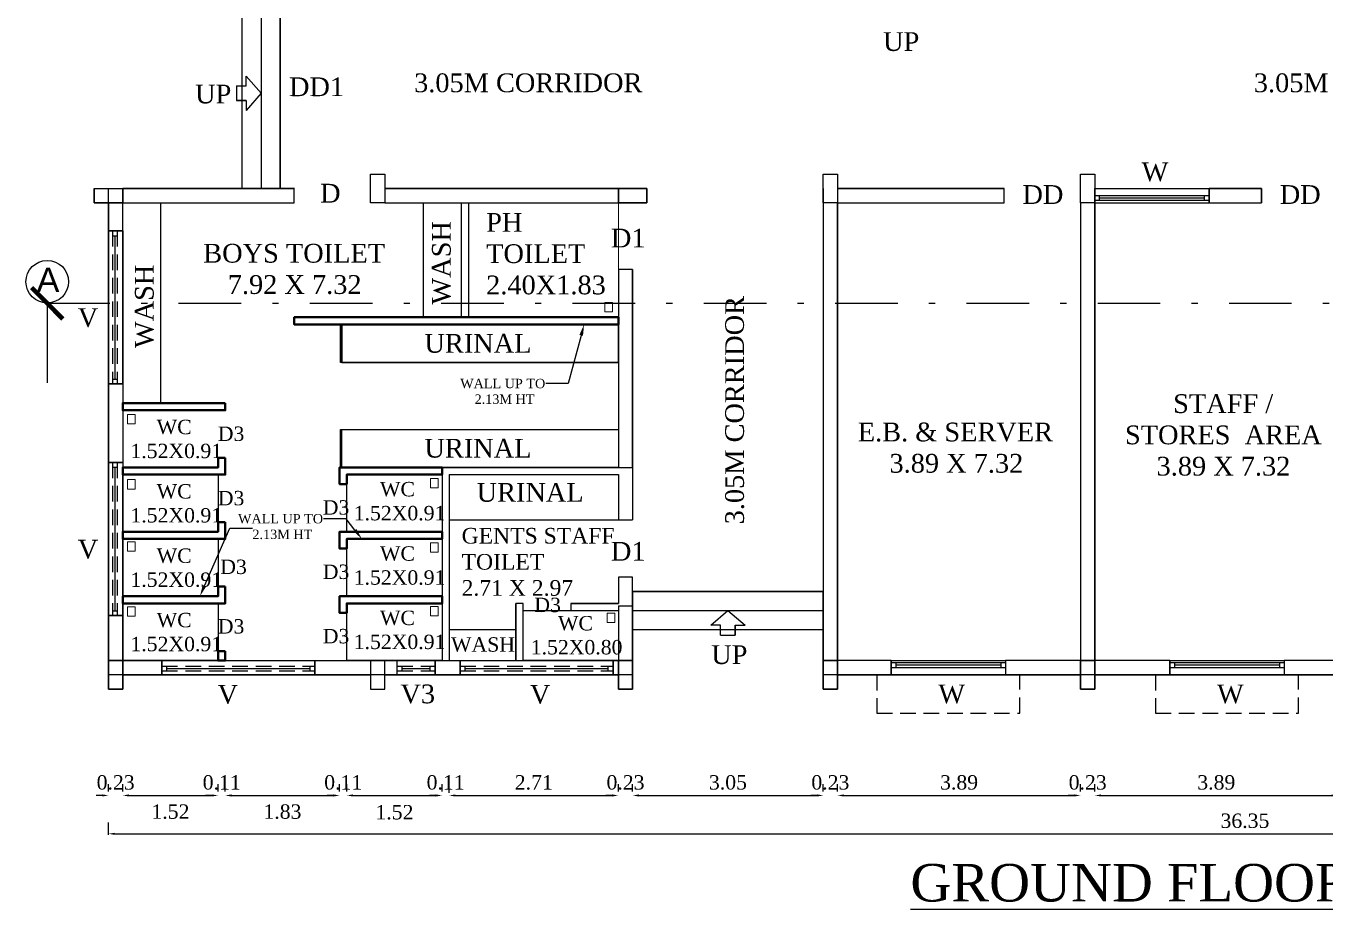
# Model space of a CAD drawing. Header units: metres. Extents: x 3616 to 3987, y 1122 to 1251.
# Drawn here: x 3784.46 to 3805.23, y 1154.87 to 1168.99 of the extents above; entities that cross this region are included whole.
import ezdxf
from ezdxf import colors
from ezdxf.entities.mleader import LeaderData, LeaderLine
from ezdxf.math import Vec2, Vec3

# ---------------------------------------------------------------- set-up
doc = ezdxf.new("R2010")
doc.units = ezdxf.units.M
doc.linetypes.add('DASHDOT', pattern=[1, 0.5, -0.25, 0, -0.25])
doc.linetypes.add('DASHED2', pattern=[0.375, 0.25, -0.125])
for name, color, linetype in [('AR_JOINERIES', 251, 'Continuous'), ('BLK_1_FLR_0_BLT_UP_AREA', 26, 'Continuous'), ('BLK_1_FLR_0_URINAL', 235, 'Continuous'), ('BLK_1_FLR_0_WATER_CLOSET', 213, 'Continuous')]:
    doc.layers.add(name, color=color, linetype=linetype)
doc.layers.add('BLK_1_FLR_0_SP_WC', color=233, linetype='Continuous', lineweight=5)
doc.layers.add('BLK_1_FLR_0_WASH', color=243, linetype='Continuous', lineweight=5)
doc.styles.add('ANAND', font='times.ttf')
doc.styles.add('HEADING-1', font='arial.ttf')
doc.styles.add('ROMANS', font='swissl.ttf')
doc.styles.get("Standard").update_dxf_attribs({"font": 'arial.ttf'})
doc.dimstyles.new('Normal', dxfattribs={"dimscale": 128, "dimtxt": 0.09375, "dimasz": 0.09375, "dimexe": 0.0625, "dimexo": 0.1875, "dimgap": 0.03125, "dimtad": 1, "dimdec": 0, "dimzin": 3, "dimdsep": 46, "dimtxsty": 'ROMANS', "dimblk1": 'ARCHTICK', "dimblk2": 'ARCHTICK', "dimsah": 1, "dimcen": -0.09375, "dimdle": 0.0625, "dimclrd": 256, "dimclre": 256, "dimclrt": 2, "dimazin": 0, "dimtfac": 0.91, "dimtdec": 0, "dimtmove": 0, "dimatfit": 3, "dimldrblk": 'ARCHTICK', "dimfxl": 0, "dimfrac": 1, "dimtolj": 1, "dimtzin": 3, "dimlwd": -1, "dimlwe": -1, "dimarcsym": 0})
doc.dimstyles.new('V1', dxfattribs={"dimtxt": 0.23, "dimasz": 0.1, "dimexe": 0.18, "dimexo": 0.0625, "dimgap": 0.09, "dimtad": 1, "dimzin": 0, "dimdsep": 46, "dimtxsty": 'ANAND', "dimcen": 0.09, "dimadec": 0, "dimazin": 0, "dimtfac": 1, "dimtix": 1, "dimtofl": 0, "dimtmove": 2, "dimatfit": 0, "dimfxl": 0, "dimtolj": 1, "dimtzin": 0, "dimarcsym": 0})

# ---------------------------------------------------------------- blocks, each defined once
blk = doc.blocks.new('W6a')
at = {"layer": 'AR_JOINERIES', "color": 42}
for p, q in [((-36, 0), (-36, 9)), ((36, 0), (36, 9)), ((36, 4.5), (-36, 4.5)), ((36, 1.5), (-36, 1.5)), ((-33, 1.5), (-33, 4.5)), ((33, 3), (-33, 3)), ((33, 1.5), (33, 4.5))]:
    blk.add_line(p, q, dxfattribs=at)
blk = doc.blocks.new('ARROW')
for p, q in [((-10.5, 6), (0, 15)), ((0, 15), (10.5, 6)), ((-4.5, 6), (-10.5, 6)), ((-4.5, 0), (-4.5, 6)), ((-4.5, 0), (4.5, 0)), ((4.5, 6), (10.5, 6)), ((4.5, 6), (4.5, 0)), ((4.5, 0), (4.5, 6))]:
    blk.add_line(p, q)
blk = doc.blocks.new('*D70')
at = {"color": 0, "lineweight": -2}
for p, q in [((3785.778, 1156.75), (3785.778, 1156.868)), ((3786.006, 1156.75), (3786.006, 1156.868)), ((3785.678, 1156.688), (3785.578, 1156.688)), ((3786.106, 1156.688), (3786.206, 1156.688))]:
    blk.add_line(p, q, dxfattribs=at)
at = {"color": 0}
for points in [[(3785.678, 1156.705), (3785.678, 1156.671), (3785.778, 1156.688)], [(3786.106, 1156.705), (3786.106, 1156.671), (3786.006, 1156.688)]]:
    blk.add_solid(points, dxfattribs=at)
at = {"layer": 'Defpoints', "color": 0}
for p in [(3785.778, 1156.688), (3786.006, 1156.688), (3786.006, 1156.688)]:
    blk.add_point(p, dxfattribs=at)
at = {"color": 0, "insert": (3785.892, 1156.895), "char_height": 0.23, "attachment_point": 5, "style": 'ANAND'}
blk.add_mtext('\\A1;0.23', dxfattribs=at)
blk = doc.blocks.new('*D71')
at = {"color": 0, "lineweight": -2}
for p, q in [((3786.006, 1156.75), (3786.006, 1156.868)), ((3787.53, 1156.75), (3787.53, 1156.868)), ((3786.106, 1156.688), (3787.43, 1156.688))]:
    blk.add_line(p, q, dxfattribs=at)
at = {"color": 0}
for points in [[(3786.106, 1156.705), (3786.106, 1156.671), (3786.006, 1156.688)], [(3787.43, 1156.705), (3787.43, 1156.671), (3787.53, 1156.688)]]:
    blk.add_solid(points, dxfattribs=at)
at = {"layer": 'Defpoints', "color": 0}
for p in [(3786.006, 1156.688), (3787.53, 1156.688), (3787.53, 1156.688)]:
    blk.add_point(p, dxfattribs=at)
at = {"color": 0, "insert": (3786.768, 1156.428), "char_height": 0.23, "attachment_point": 5, "style": 'ANAND'}
blk.add_mtext('\\A1;1.52', dxfattribs=at)
blk = doc.blocks.new('*D72')
at = {"color": 0, "lineweight": -2}
for p, q in [((3787.53, 1156.75), (3787.53, 1156.868)), ((3787.645, 1156.75), (3787.645, 1156.868)), ((3787.43, 1156.688), (3787.33, 1156.688)), ((3787.745, 1156.688), (3787.845, 1156.688))]:
    blk.add_line(p, q, dxfattribs=at)
at = {"color": 0}
for points in [[(3787.43, 1156.705), (3787.43, 1156.671), (3787.53, 1156.688)], [(3787.745, 1156.705), (3787.745, 1156.671), (3787.645, 1156.688)]]:
    blk.add_solid(points, dxfattribs=at)
at = {"layer": 'Defpoints', "color": 0}
for p in [(3787.53, 1156.688), (3787.645, 1156.688), (3787.645, 1156.688)]:
    blk.add_point(p, dxfattribs=at)
at = {"color": 0, "insert": (3787.588, 1156.895), "char_height": 0.23, "attachment_point": 5, "style": 'ANAND'}
blk.add_mtext('\\A1;0.11', dxfattribs=at)
blk = doc.blocks.new('*D73')
at = {"color": 0, "lineweight": -2}
for p, q in [((3787.645, 1156.75), (3787.645, 1156.868)), ((3789.474, 1156.75), (3789.474, 1156.868)), ((3787.745, 1156.688), (3789.374, 1156.688))]:
    blk.add_line(p, q, dxfattribs=at)
at = {"color": 0}
for points in [[(3787.745, 1156.705), (3787.745, 1156.671), (3787.645, 1156.688)], [(3789.374, 1156.705), (3789.374, 1156.671), (3789.474, 1156.688)]]:
    blk.add_solid(points, dxfattribs=at)
at = {"layer": 'Defpoints', "color": 0}
for p in [(3787.645, 1156.688), (3789.474, 1156.688), (3789.474, 1156.688)]:
    blk.add_point(p, dxfattribs=at)
at = {"color": 0, "insert": (3788.559, 1156.428), "char_height": 0.23, "attachment_point": 5, "style": 'ANAND'}
blk.add_mtext('\\A1;1.83', dxfattribs=at)
blk = doc.blocks.new('*D74')
at = {"color": 0, "lineweight": -2}
for p, q in [((3789.474, 1156.75), (3789.474, 1156.868)), ((3789.588, 1156.75), (3789.588, 1156.868)), ((3789.374, 1156.688), (3789.274, 1156.688)), ((3789.688, 1156.688), (3789.788, 1156.688))]:
    blk.add_line(p, q, dxfattribs=at)
at = {"color": 0}
for points in [[(3789.374, 1156.705), (3789.374, 1156.671), (3789.474, 1156.688)], [(3789.688, 1156.705), (3789.688, 1156.671), (3789.588, 1156.688)]]:
    blk.add_solid(points, dxfattribs=at)
at = {"layer": 'Defpoints', "color": 0}
for p in [(3789.474, 1156.688), (3789.588, 1156.688), (3789.588, 1156.688)]:
    blk.add_point(p, dxfattribs=at)
at = {"color": 0, "insert": (3789.531, 1156.895), "char_height": 0.23, "attachment_point": 5, "style": 'ANAND'}
blk.add_mtext('\\A1;0.11', dxfattribs=at)
blk = doc.blocks.new('*D75')
at = {"color": 0, "lineweight": -2}
for p, q in [((3789.588, 1156.75), (3789.588, 1156.868)), ((3791.112, 1156.75), (3791.112, 1156.868)), ((3789.688, 1156.688), (3791.012, 1156.688))]:
    blk.add_line(p, q, dxfattribs=at)
at = {"color": 0}
for points in [[(3789.688, 1156.705), (3789.688, 1156.671), (3789.588, 1156.688)], [(3791.012, 1156.705), (3791.012, 1156.671), (3791.112, 1156.688)]]:
    blk.add_solid(points, dxfattribs=at)
at = {"layer": 'Defpoints', "color": 0}
for p in [(3789.588, 1156.688), (3791.112, 1156.688), (3791.112, 1156.688)]:
    blk.add_point(p, dxfattribs=at)
at = {"color": 0, "insert": (3790.35, 1156.418), "char_height": 0.23, "attachment_point": 5, "style": 'ANAND'}
blk.add_mtext('\\A1;1.52', dxfattribs=at)
blk = doc.blocks.new('*D76')
at = {"color": 0, "lineweight": -2}
for p, q in [((3791.112, 1156.75), (3791.112, 1156.868)), ((3791.226, 1156.731), (3791.226, 1156.868)), ((3791.012, 1156.688), (3790.912, 1156.688)), ((3791.326, 1156.688), (3791.426, 1156.688))]:
    blk.add_line(p, q, dxfattribs=at)
at = {"color": 0}
for points in [[(3791.012, 1156.705), (3791.012, 1156.671), (3791.112, 1156.688)], [(3791.326, 1156.705), (3791.326, 1156.671), (3791.226, 1156.688)]]:
    blk.add_solid(points, dxfattribs=at)
at = {"layer": 'Defpoints', "color": 0}
for p in [(3791.112, 1156.688), (3791.226, 1156.688), (3791.226, 1156.669)]:
    blk.add_point(p, dxfattribs=at)
at = {"color": 0, "insert": (3791.169, 1156.895), "char_height": 0.23, "attachment_point": 5, "style": 'ANAND'}
blk.add_mtext('\\A1;0.11', dxfattribs=at)
blk = doc.blocks.new('*D77')
at = {"color": 0, "lineweight": -2}
for p, q in [((3791.226, 1156.731), (3791.226, 1156.868)), ((3793.931, 1156.75), (3793.931, 1156.868)), ((3791.326, 1156.688), (3793.831, 1156.688))]:
    blk.add_line(p, q, dxfattribs=at)
at = {"color": 0}
for points in [[(3791.326, 1156.705), (3791.326, 1156.671), (3791.226, 1156.688)], [(3793.831, 1156.705), (3793.831, 1156.671), (3793.931, 1156.688)]]:
    blk.add_solid(points, dxfattribs=at)
at = {"layer": 'Defpoints', "color": 0}
for p in [(3791.226, 1156.669), (3793.931, 1156.688), (3793.931, 1156.688)]:
    blk.add_point(p, dxfattribs=at)
at = {"color": 0, "insert": (3792.579, 1156.895), "char_height": 0.23, "attachment_point": 5, "style": 'ANAND'}
blk.add_mtext('\\A1;2.71', dxfattribs=at)
blk = doc.blocks.new('*D78')
at = {"color": 0, "lineweight": -2}
for p, q in [((3793.931, 1156.75), (3793.931, 1156.868)), ((3794.16, 1156.75), (3794.16, 1156.868)), ((3793.831, 1156.688), (3793.731, 1156.688)), ((3794.26, 1156.688), (3794.36, 1156.688))]:
    blk.add_line(p, q, dxfattribs=at)
at = {"color": 0}
for points in [[(3793.831, 1156.705), (3793.831, 1156.671), (3793.931, 1156.688)], [(3794.26, 1156.705), (3794.26, 1156.671), (3794.16, 1156.688)]]:
    blk.add_solid(points, dxfattribs=at)
at = {"layer": 'Defpoints', "color": 0}
for p in [(3793.931, 1156.688), (3794.16, 1156.688), (3794.16, 1156.688)]:
    blk.add_point(p, dxfattribs=at)
at = {"color": 0, "insert": (3794.046, 1156.895), "char_height": 0.23, "attachment_point": 5, "style": 'ANAND'}
blk.add_mtext('\\A1;0.23', dxfattribs=at)
blk = doc.blocks.new('*D79')
at = {"color": 0, "lineweight": -2}
for p, q in [((3794.16, 1156.75), (3794.16, 1156.868)), ((3797.208, 1156.75), (3797.208, 1156.868)), ((3794.26, 1156.688), (3797.108, 1156.688))]:
    blk.add_line(p, q, dxfattribs=at)
at = {"color": 0}
for points in [[(3794.26, 1156.705), (3794.26, 1156.671), (3794.16, 1156.688)], [(3797.108, 1156.705), (3797.108, 1156.671), (3797.208, 1156.688)]]:
    blk.add_solid(points, dxfattribs=at)
at = {"layer": 'Defpoints', "color": 0}
for p in [(3794.16, 1156.688), (3797.208, 1156.688), (3797.208, 1156.688)]:
    blk.add_point(p, dxfattribs=at)
at = {"color": 0, "insert": (3795.684, 1156.895), "char_height": 0.23, "attachment_point": 5, "style": 'ANAND'}
blk.add_mtext('\\A1;3.05', dxfattribs=at)
blk = doc.blocks.new('*D80')
at = {"color": 0, "lineweight": -2}
for p, q in [((3797.208, 1156.75), (3797.208, 1156.868)), ((3797.436, 1156.75), (3797.436, 1156.868)), ((3797.108, 1156.688), (3797.008, 1156.688)), ((3797.536, 1156.688), (3797.636, 1156.688))]:
    blk.add_line(p, q, dxfattribs=at)
at = {"color": 0}
for points in [[(3797.108, 1156.705), (3797.108, 1156.671), (3797.208, 1156.688)], [(3797.536, 1156.705), (3797.536, 1156.671), (3797.436, 1156.688)]]:
    blk.add_solid(points, dxfattribs=at)
at = {"layer": 'Defpoints', "color": 0}
for p in [(3797.208, 1156.688), (3797.436, 1156.688), (3797.436, 1156.688)]:
    blk.add_point(p, dxfattribs=at)
at = {"color": 0, "insert": (3797.322, 1156.895), "char_height": 0.23, "attachment_point": 5, "style": 'ANAND'}
blk.add_mtext('\\A1;0.23', dxfattribs=at)
blk = doc.blocks.new('*D81')
at = {"color": 0, "lineweight": -2}
for p, q in [((3797.436, 1156.75), (3797.436, 1156.868)), ((3801.323, 1156.75), (3801.323, 1156.868)), ((3797.536, 1156.688), (3801.223, 1156.688))]:
    blk.add_line(p, q, dxfattribs=at)
at = {"color": 0}
for points in [[(3797.536, 1156.705), (3797.536, 1156.671), (3797.436, 1156.688)], [(3801.223, 1156.705), (3801.223, 1156.671), (3801.323, 1156.688)]]:
    blk.add_solid(points, dxfattribs=at)
at = {"layer": 'Defpoints', "color": 0}
for p in [(3797.436, 1156.688), (3801.323, 1156.688), (3801.323, 1156.688)]:
    blk.add_point(p, dxfattribs=at)
at = {"color": 0, "insert": (3799.38, 1156.895), "char_height": 0.23, "attachment_point": 5, "style": 'ANAND'}
blk.add_mtext('\\A1;3.89', dxfattribs=at)
blk = doc.blocks.new('*D82')
at = {"color": 0, "lineweight": -2}
for p, q in [((3801.323, 1156.75), (3801.323, 1156.868)), ((3801.551, 1156.75), (3801.551, 1156.868)), ((3801.223, 1156.688), (3801.123, 1156.688)), ((3801.651, 1156.688), (3801.751, 1156.688))]:
    blk.add_line(p, q, dxfattribs=at)
at = {"color": 0}
for points in [[(3801.223, 1156.705), (3801.223, 1156.671), (3801.323, 1156.688)], [(3801.651, 1156.705), (3801.651, 1156.671), (3801.551, 1156.688)]]:
    blk.add_solid(points, dxfattribs=at)
at = {"layer": 'Defpoints', "color": 0}
for p in [(3801.323, 1156.688), (3801.551, 1156.688), (3801.551, 1156.688)]:
    blk.add_point(p, dxfattribs=at)
at = {"color": 0, "insert": (3801.437, 1156.895), "char_height": 0.23, "attachment_point": 5, "style": 'ANAND'}
blk.add_mtext('\\A1;0.23', dxfattribs=at)
blk = doc.blocks.new('*D83')
at = {"color": 0, "lineweight": -2}
for p, q in [((3801.551, 1156.75), (3801.551, 1156.868)), ((3805.437, 1156.75), (3805.437, 1156.868)), ((3801.651, 1156.688), (3805.337, 1156.688))]:
    blk.add_line(p, q, dxfattribs=at)
at = {"color": 0}
for points in [[(3801.651, 1156.705), (3801.651, 1156.671), (3801.551, 1156.688)], [(3805.337, 1156.705), (3805.337, 1156.671), (3805.437, 1156.688)]]:
    blk.add_solid(points, dxfattribs=at)
at = {"layer": 'Defpoints', "color": 0}
for p in [(3801.551, 1156.688), (3805.437, 1156.688), (3805.437, 1156.688)]:
    blk.add_point(p, dxfattribs=at)
at = {"color": 0, "insert": (3803.494, 1156.895), "char_height": 0.23, "attachment_point": 5, "style": 'ANAND'}
blk.add_mtext('\\A1;3.89', dxfattribs=at)
blk = doc.blocks.new('*D91')
at = {"color": 0, "lineweight": -2}
for p, q in [((3785.778, 1156.058), (3785.778, 1156.255)), ((3822.125, 1156.058), (3822.125, 1156.255)), ((3785.878, 1156.075), (3822.025, 1156.075))]:
    blk.add_line(p, q, dxfattribs=at)
at = {"color": 0}
for points in [[(3785.878, 1156.092), (3785.878, 1156.058), (3785.778, 1156.075)], [(3822.025, 1156.092), (3822.025, 1156.058), (3822.125, 1156.075)]]:
    blk.add_solid(points, dxfattribs=at)
at = {"layer": 'Defpoints', "color": 0}
for p in [(3785.778, 1155.996), (3822.125, 1156.075), (3822.125, 1155.996)]:
    blk.add_point(p, dxfattribs=at)
at = {"color": 0, "insert": (3803.952, 1156.282), "char_height": 0.23, "attachment_point": 5, "style": 'ANAND'}
blk.add_mtext('\\A1;36.35', dxfattribs=at)
blk = doc.blocks.new('_ArchTick')
at = {"color": 0, "linetype": 'ByBlock', "const_width": 0.15}
blk.add_lwpolyline([(-0.5, -0.5), (0.5, 0.5)], dxfattribs=at)

msp = doc.modelspace()

# ---------------------------------------------------------------- linework, layer by layer
at = {"lineweight": -2}
for p, q in [((3787.91149, 1169.43631, -0.0324), (3787.91149, 1166.38831, -0.0324)), ((3788.21629, 1169.43631, -0.0324), (3788.21629, 1166.38831, -0.0324)), ((3788.52109, 1169.43631, -0.0324), (3788.52109, 1166.38831, -0.0324)), ((3789.96815, 1166.61691, -0.0324), (3790.19675, 1166.61691, -0.0324)), ((3789.96815, 1166.15971, -0.0324), (3789.96815, 1166.61691, -0.0324)), ((3790.19675, 1166.61691, -0.0324), (3790.19675, 1166.15971, -0.0324)), ((3797.20789, 1166.61691, -0.0324), (3797.43649, 1166.61691, -0.0324)), ((3797.20789, 1166.15971, -0.0324), (3797.20789, 1166.61691, -0.0324)), ((3797.43649, 1166.61691, -0.0324), (3797.43649, 1166.15971, -0.0324)), ((3801.32269, 1166.61691, -0.0324), (3801.55129, 1166.61691, -0.0324)), ((3801.32269, 1166.15971, -0.0324), (3801.32269, 1166.61691, -0.0324)), ((3801.55129, 1166.61691, -0.0324), (3801.55129, 1166.15971, -0.0324)), ((3785.54929, 1166.38831, -0.0324), (3785.54929, 1166.15971, -0.0324)), ((3786.61609, 1166.38831, -0.0324), (3786.00649, 1166.38831, -0.0324)), ((3786.00649, 1166.15971, -0.0324), (3786.00649, 1166.38831, -0.0324)), ((3786.00649, 1166.38831, -0.0324), (3788.74895, 1166.38831, -0.0324)), ((3788.52109, 1166.38831, -0.0324), (3787.91149, 1166.38831, -0.0324)), ((3788.74969, 1166.38831, -0.0324), (3788.29249, 1166.38831, -0.0324)), ((3788.74895, 1166.15971, -0.0324), (3788.74895, 1166.38831, -0.0324)), ((3790.19675, 1166.38831, -0.0324), (3793.93129, 1166.38831, -0.0324)), ((3794.38849, 1166.38831, -0.0324), (3793.93129, 1166.38831, -0.0324)), ((3793.93129, 1166.38831, -0.0324), (3793.93129, 1166.15971, -0.0324)), ((3794.38849, 1166.15971, -0.0324), (3794.38849, 1166.38831, -0.0324)), ((3797.20789, 1166.38831, -0.0324), (3797.20789, 1158.61591, -0.0324)), ((3797.43649, 1166.38831, -0.0324), (3800.10349, 1166.38831, -0.0324)), ((3800.10349, 1166.15971, -0.0324), (3800.10349, 1166.38831, -0.0324)), ((3801.55129, 1166.38831, -0.0324), (3804.21829, 1166.38831, -0.0324)), ((3804.21829, 1166.38831, -0.0324), (3804.21829, 1166.15971, -0.0324)), ((3785.54929, 1166.15971, -0.0324), (3786.00649, 1166.15971, -0.0324)), ((3785.77789, 1166.15971, -0.0324), (3785.77789, 1158.84451, -0.0324)), ((3786.00649, 1166.15971, -0.0324), (3786.61609, 1166.15971, -0.0324)), ((3786.00649, 1163.26411, -0.0324), (3786.00649, 1166.15971, -0.0324)), ((3786.00649, 1166.15971, -0.0324), (3788.74895, 1166.15971, -0.0324)), ((3786.61609, 1162.95931, -0.0324), (3786.61609, 1166.15971, -0.0324)), ((3790.19675, 1166.15971, -0.0324), (3789.96815, 1166.15971, -0.0324)), ((3790.19675, 1166.15971, -0.0324), (3793.93129, 1166.15971, -0.0324)), ((3790.80961, 1166.15971, -0.0324), (3790.80961, 1164.33091, -0.0324)), ((3791.41921, 1166.15971, -0.0324), (3791.41921, 1164.33091, -0.0324)), ((3791.53351, 1166.15971, -0.0324), (3791.53351, 1164.33091, -0.0324)), ((3793.93129, 1166.15971, -0.0324), (3794.38849, 1166.15971, -0.0324)), ((3797.43649, 1166.15971, -0.0324), (3797.20789, 1166.15971, -0.0324)), ((3797.43649, 1166.15971, -0.0324), (3797.43649, 1158.61591, -0.0324)), ((3797.43649, 1166.15971, -0.0324), (3800.10349, 1166.15971, -0.0324)), ((3801.32269, 1166.15971, -0.0324), (3801.32269, 1158.84451, -0.0324)), ((3801.55129, 1166.15971, -0.0324), (3801.32269, 1166.15971, -0.0324)), ((3801.55129, 1166.15971, -0.0324), (3804.21829, 1166.15971, -0.0324)), ((3801.55129, 1166.15971, -0.0324), (3801.55129, 1158.84451, -0.0324)), ((3786.00649, 1165.71125, -0.0324), (3785.77789, 1165.71125, -0.0324)), ((3793.93129, 1165.09291, -0.0324), (3793.93129, 1161.93061, -0.0324)), ((3794.15989, 1165.09291, -0.0324), (3794.15989, 1161.09241, -0.0324)), ((3788.74895, 1164.21661, -0.0324), (3788.74895, 1164.33091, -0.0324)), ((3793.93129, 1164.33091, -0.0324), (3788.74895, 1164.33091, -0.0324)), ((3791.53351, 1164.33091, -0.0324), (3791.41921, 1164.33091, -0.0324)), ((3793.93129, 1164.21661, -0.0324), (3788.74895, 1164.21661, -0.0324)), ((3789.48555, 1163.60701, -0.0324), (3789.48555, 1164.21661, -0.0324)), ((3789.51095, 1163.60701, -0.0324), (3789.51095, 1164.21661, -0.0324)), ((3793.93129, 1163.60701, -0.0324), (3789.48555, 1163.60701, -0.0324)), ((3786.00649, 1163.26411, -0.0324), (3786.00649, 1158.61591, -0.0324)), ((3786.00649, 1162.95931, -0.0324), (3787.64479, 1162.95931, -0.0324)), ((3786.00649, 1162.84501, -0.0324), (3787.64479, 1162.84501, -0.0324)), ((3787.64479, 1162.95931, -0.0324), (3787.64479, 1162.84501, -0.0324)), ((3789.48555, 1161.93061, -0.0324), (3789.48555, 1162.54021, -0.0324)), ((3789.48555, 1162.54021, -0.0324), (3793.93129, 1162.54021, -0.0324)), ((3789.51095, 1161.93061, -0.0324), (3789.51095, 1162.54021, -0.0324)), ((3786.00649, 1162.00981, -0.0324), (3785.77789, 1162.00981, -0.0324)), ((3787.53049, 1162.08301, -0.0324), (3787.53049, 1161.93061, -0.0324)), ((3787.53049, 1162.08301, -0.0324), (3787.64479, 1162.08301, -0.0324)), ((3787.64479, 1162.08301, -0.0324), (3787.64479, 1161.81631, -0.0324)), ((3786.00649, 1161.93061, -0.0324), (3787.53049, 1161.93061, -0.0324)), ((3786.00649, 1161.81631, -0.0324), (3787.64479, 1161.81631, -0.0324)), ((3789.47359, 1161.93061, -0.0324), (3789.47359, 1161.66391, -0.0324)), ((3789.47359, 1161.93061, -0.0324), (3791.41595, 1161.93061, -0.0324)), ((3789.58789, 1161.81631, -0.0324), (3789.58789, 1161.66391, -0.0324)), ((3789.58789, 1161.81631, -0.0324), (3791.11189, 1161.81631, -0.0324)), ((3791.11189, 1161.81631, -0.0324), (3791.11189, 1160.90191, -0.0324)), ((3791.22619, 1161.81631, -0.0324), (3791.22619, 1158.84451, -0.0324)), ((3791.22619, 1161.81631, -0.0324), (3792.29299, 1161.81631, -0.0324)), ((3791.41595, 1161.93061, -0.0324), (3794.15989, 1161.93061, -0.0324)), ((3792.29299, 1161.81631, -0.0324), (3793.93129, 1161.81631, -0.0324)), ((3793.93129, 1161.81631, -0.0324), (3793.93129, 1161.09241, -0.0324)), ((3789.47359, 1161.66391, -0.0324), (3789.58789, 1161.66391, -0.0324)), ((3786.00649, 1160.90191, -0.0324), (3787.53049, 1160.90191, -0.0324)), ((3787.53049, 1161.05431, -0.0324), (3787.53049, 1160.90191, -0.0324)), ((3787.53049, 1161.05431, -0.0324), (3787.64479, 1161.05431, -0.0324)), ((3787.64479, 1161.05431, -0.0324), (3787.64479, 1160.78761, -0.0324)), ((3789.47359, 1160.90191, -0.0324), (3789.47359, 1160.63521, -0.0324)), ((3789.47359, 1160.90191, -0.0324), (3791.11189, 1160.90191, -0.0324)), ((3791.22619, 1161.09241, -0.0324), (3794.15989, 1161.09241, -0.0324)), ((3786.00649, 1160.78761, -0.0324), (3787.64479, 1160.78761, -0.0324)), ((3789.58789, 1160.78761, -0.0324), (3789.58789, 1160.63521, -0.0324)), ((3789.58789, 1160.78761, -0.0324), (3791.11189, 1160.78761, -0.0324)), ((3791.11189, 1160.78761, -0.0324), (3791.11189, 1159.87321, -0.0324)), ((3789.47359, 1160.63521, -0.0324), (3789.58789, 1160.63521, -0.0324)), ((3786.00649, 1159.87321, -0.0324), (3787.53049, 1159.87321, -0.0324)), ((3787.53049, 1160.02561, -0.0324), (3787.53049, 1159.87321, -0.0324)), ((3787.53049, 1160.02561, -0.0324), (3787.64479, 1160.02561, -0.0324)), ((3787.64479, 1160.02561, -0.0324), (3787.64479, 1159.75891, -0.0324)), ((3789.47359, 1159.87321, -0.0324), (3789.47359, 1159.60651, -0.0324)), ((3789.47359, 1159.87321, -0.0324), (3791.11189, 1159.87321, -0.0324)), ((3794.15989, 1159.94941, -0.0324), (3797.20789, 1159.94941, -0.0324)), ((3794.15989, 1159.94941, -0.0324), (3797.20789, 1159.94941, -0.0324)), ((3797.20789, 1159.94941, -0.0324), (3797.20789, 1159.33981, -0.0324)), ((3786.00649, 1159.75891, -0.0324), (3787.64479, 1159.75891, -0.0324)), ((3789.58789, 1159.75891, -0.0324), (3789.58789, 1159.60651, -0.0324)), ((3789.58789, 1159.75891, -0.0324), (3791.11189, 1159.75891, -0.0324)), ((3791.11189, 1159.75891, -0.0324), (3791.11189, 1158.84451, -0.0324)), ((3792.29299, 1158.84451, -0.0324), (3792.29299, 1159.75891, -0.0324)), ((3792.40729, 1158.84451, -0.0324), (3792.40729, 1159.75891, -0.0324)), ((3793.16929, 1159.75891, -0.0324), (3793.93129, 1159.75891, -0.0324)), ((3793.93129, 1159.72081, -0.0324), (3793.93129, 1158.84451, -0.0324)), ((3793.93129, 1159.72081, -0.0324), (3794.15989, 1159.72081, -0.0324)), ((3794.15989, 1159.72081, -0.0324), (3794.15989, 1158.84451, -0.0324)), ((3789.47359, 1159.60651, -0.0324), (3789.58789, 1159.60651, -0.0324)), ((3793.16929, 1159.64461, -0.0324), (3793.93129, 1159.64461, -0.0324)), ((3794.15989, 1159.64461, -0.0324), (3797.20789, 1159.64461, -0.0324)), ((3791.22619, 1159.33981, -0.0324), (3792.29299, 1159.33981, -0.0324)), ((3794.15989, 1159.33981, -0.0324), (3797.20789, 1159.33981, -0.0324)), ((3786.00649, 1158.84451, -0.0324), (3785.77789, 1158.84451, -0.0324)), ((3785.77789, 1158.84451, -0.0324), (3785.77789, 1158.38731, -0.0324)), ((3786.00649, 1158.38731, -0.0324), (3786.00649, 1158.84451, -0.0324)), ((3786.63227, 1158.84451, -0.0324), (3786.63227, 1158.61591, -0.0324)), ((3787.53049, 1158.99691, -0.0324), (3787.53049, 1158.84451, -0.0324)), ((3787.53049, 1158.99691, -0.0324), (3787.64479, 1158.99691, -0.0324)), ((3787.64479, 1158.99691, -0.0324), (3787.64479, 1158.84451, -0.0324)), ((3790.19675, 1158.84451, -0.0324), (3789.96815, 1158.84451, -0.0324)), ((3789.96815, 1158.84451, -0.0324), (3789.96815, 1158.38731, -0.0324)), ((3790.19675, 1158.38731, -0.0324), (3790.19675, 1158.84451, -0.0324)), ((3791.40266, 1158.84451, -0.0324), (3791.40266, 1158.61591, -0.0324)), ((3794.15989, 1158.84451, -0.0324), (3793.93129, 1158.84451, -0.0324)), ((3793.93129, 1158.84451, -0.0324), (3793.93129, 1158.38731, -0.0324)), ((3794.15989, 1158.38731, -0.0324), (3794.15989, 1158.84451, -0.0324)), ((3797.43649, 1158.84451, -0.0324), (3797.20789, 1158.84451, -0.0324)), ((3797.20789, 1158.84451, -0.0324), (3797.20789, 1158.38731, -0.0324)), ((3797.43649, 1158.38731, -0.0324), (3797.43649, 1158.84451, -0.0324)), ((3801.55129, 1158.84451, -0.0324), (3801.32269, 1158.84451, -0.0324)), ((3801.32269, 1158.84451, -0.0324), (3801.32269, 1158.38731, -0.0324)), ((3801.55129, 1158.38731, -0.0324), (3801.55129, 1158.84451, -0.0324)), ((3786.00649, 1158.61591, -0.0324), (3789.96815, 1158.61591, -0.0324)), ((3790.19675, 1158.61591, -0.0324), (3793.93129, 1158.61591, -0.0324)), ((3797.43649, 1158.61591, -0.0324), (3801.32269, 1158.61591, -0.0324)), ((3801.55129, 1158.61591, -0.0324), (3805.43749, 1158.61591, -0.0324)), ((3785.77789, 1158.38731, -0.0324), (3786.00649, 1158.38731, -0.0324)), ((3789.96815, 1158.38731, -0.0324), (3790.19675, 1158.38731, -0.0324)), ((3793.93129, 1158.38731, -0.0324), (3794.15989, 1158.38731, -0.0324)), ((3797.20789, 1158.38731, -0.0324), (3797.43649, 1158.38731, -0.0324)), ((3801.32269, 1158.38731, -0.0324), (3801.55129, 1158.38731, -0.0324))]:
    msp.add_line(p, q, dxfattribs=at)
for p, q in [((3785.77789, 1165.71125, -0.0324), (3786.00649, 1165.71125, -0.0324)), ((3785.84139, 1165.63505, -0.0324), (3785.91759, 1165.63505, -0.0324)), ((3785.87949, 1165.63505, -0.0324), (3785.87949, 1163.34305, -0.0324)), ((3785.77789, 1163.26685, -0.0324), (3786.00649, 1163.26685, -0.0324)), ((3785.84139, 1163.34305, -0.0324), (3785.91759, 1163.34305, -0.0324)), ((3785.77789, 1162.00981, -0.0324), (3786.00649, 1162.00981, -0.0324)), ((3785.84139, 1161.93361, -0.0324), (3785.91759, 1161.93361, -0.0324)), ((3785.87949, 1161.93361, -0.0324), (3785.87949, 1159.64161, -0.0324)), ((3794.15989, 1159.72081, -0.0324), (3794.15989, 1159.33981, -0.0324)), ((3797.20789, 1159.72081, -0.0324), (3797.20789, 1159.33981, -0.0324)), ((3785.77789, 1159.56541, -0.0324), (3786.00649, 1159.56541, -0.0324)), ((3785.84139, 1159.64161, -0.0324), (3785.91759, 1159.64161, -0.0324)), ((3786.00649, 1158.84451, -0.0324), (3793.93129, 1158.84451, -0.0324)), ((3786.63227, 1158.61591, -0.0324), (3786.63227, 1158.84451, -0.0324)), ((3789.07667, 1158.61591, -0.0324), (3789.07667, 1158.84451, -0.0324)), ((3790.39504, 1158.61591, -0.0324), (3790.39504, 1158.84451, -0.0324)), ((3790.99944, 1158.61591, -0.0324), (3790.99944, 1158.84451, -0.0324)), ((3791.40266, 1158.61591, -0.0324), (3791.40266, 1158.84451, -0.0324)), ((3793.84706, 1158.61591, -0.0324), (3793.84706, 1158.84451, -0.0324)), ((3798.29374, 1158.84451, -0.0324), (3800.12254, 1158.84451, -0.0324)), ((3802.75144, 1158.84451, -0.0324), (3804.58024, 1158.84451, -0.0324)), ((3786.70847, 1158.67941, -0.0324), (3786.70847, 1158.75561, -0.0324)), ((3786.70847, 1158.71751, -0.0324), (3789.00047, 1158.71751, -0.0324)), ((3789.00047, 1158.67941, -0.0324), (3789.00047, 1158.75561, -0.0324)), ((3790.47124, 1158.67941, -0.0324), (3790.47124, 1158.75561, -0.0324)), ((3790.47124, 1158.71751, -0.0324), (3790.92324, 1158.71751, -0.0324)), ((3790.92324, 1158.67941, -0.0324), (3790.92324, 1158.75561, -0.0324)), ((3791.47886, 1158.67941, -0.0324), (3791.47886, 1158.75561, -0.0324)), ((3791.47886, 1158.71751, -0.0324), (3793.77086, 1158.71751, -0.0324)), ((3793.77086, 1158.67941, -0.0324), (3793.77086, 1158.75561, -0.0324))]:
    msp.add_line(p, q)
at = {"linetype": 'DASHED2'}
for p, q in [((3785.84139, 1165.71125, -0.0324), (3785.84139, 1163.26685, -0.0324)), ((3785.91759, 1165.71125, -0.0324), (3785.91759, 1163.26685, -0.0324)), ((3785.84139, 1162.00981, -0.0324), (3785.84139, 1159.56541, -0.0324)), ((3785.91759, 1162.00981, -0.0324), (3785.91759, 1159.56541, -0.0324)), ((3786.63227, 1158.75561, -0.0324), (3789.07667, 1158.75561, -0.0324)), ((3786.63227, 1158.67941, -0.0324), (3789.07667, 1158.67941, -0.0324)), ((3790.39504, 1158.75561, -0.0324), (3790.99944, 1158.75561, -0.0324)), ((3790.39504, 1158.67941, -0.0324), (3790.99944, 1158.67941, -0.0324)), ((3791.40266, 1158.75561, -0.0324), (3793.84706, 1158.75561, -0.0324)), ((3791.40266, 1158.67941, -0.0324), (3793.84706, 1158.67941, -0.0324)), ((3798.06374, 1158.61591, -0.0324), (3798.06374, 1158.00591, -0.0324)), ((3800.35254, 1158.00591, -0.0324), (3800.35254, 1158.61591, -0.0324)), ((3802.52144, 1158.61591, -0.0324), (3802.52144, 1158.00591, -0.0324)), ((3804.81024, 1158.00591, -0.0324), (3804.81024, 1158.61591, -0.0324)), ((3798.06374, 1158.00591, -0.0324), (3800.35254, 1158.00591, -0.0324)), ((3802.52144, 1158.00591, -0.0324), (3804.81024, 1158.00591, -0.0324))]:
    msp.add_line(p, q, dxfattribs=at)
at = {"linetype": 'DASHDOT', "ltscale": 2}
msp.add_line((3784.79847, 1164.55951, -0.0324), (3824.84573, 1164.55951, -0.0324), dxfattribs=at)
at = {"lineweight": -2, "elevation": -0.0324}
for points in [[(3797.20789, 1166.61691), (3797.43649, 1166.61691), (3797.43649, 1166.15971), (3797.20789, 1166.15971)], [(3801.32269, 1166.61691), (3801.55129, 1166.61691), (3801.55129, 1166.15971), (3801.32269, 1166.15971)], [(3786.00649, 1166.38831), (3786.00649, 1166.15971), (3785.54929, 1166.15971), (3785.54929, 1166.38831)], [(3788.74895, 1166.38831), (3786.00649, 1166.38831), (3786.00649, 1166.15971), (3788.74895, 1166.15971)], [(3793.93129, 1166.38831), (3790.19675, 1166.38831), (3790.19675, 1166.15971), (3793.93129, 1166.15971)], [(3794.38849, 1166.38831), (3794.38849, 1166.15971), (3793.93129, 1166.15971), (3793.93129, 1166.38831)], [(3800.10349, 1166.38831), (3797.43649, 1166.38831), (3797.43649, 1166.15971), (3800.10349, 1166.15971)], [(3804.21829, 1166.38831), (3803.38009, 1166.38831), (3803.38009, 1166.15971), (3804.21829, 1166.15971)], [(3797.43649, 1166.15971), (3797.20789, 1166.15971), (3797.20789, 1158.84451), (3797.43649, 1158.84451)], [(3801.55129, 1166.15971), (3801.32269, 1166.15971), (3801.32269, 1158.84451), (3801.55129, 1158.84451)], [(3794.15989, 1165.09291), (3793.93129, 1165.09291), (3793.93129, 1161.93061), (3794.15989, 1161.93061)], [(3787.64479, 1162.95931), (3786.00649, 1162.95931), (3786.00649, 1162.84501), (3787.64479, 1162.84501)], [(3787.64479, 1162.08301), (3787.53049, 1162.08301), (3787.53049, 1161.93061), (3786.00649, 1161.93061), (3786.00649, 1161.81631), (3787.64479, 1161.81631)], [(3787.64479, 1161.05431), (3787.53049, 1161.05431), (3787.53049, 1160.90191), (3786.00649, 1160.90191), (3786.00649, 1160.78761), (3787.64479, 1160.78761)], [(3794.15989, 1160.17801), (3793.93129, 1160.17801), (3793.93129, 1159.75891), (3793.16929, 1159.75891), (3793.16929, 1159.64461), (3793.93129, 1159.64461), (3793.93129, 1158.84451), (3794.15989, 1158.84451)], [(3787.64479, 1160.02561), (3787.53049, 1160.02561), (3787.53049, 1159.87321), (3786.00649, 1159.87321), (3786.00649, 1159.75891), (3787.64479, 1159.75891)], [(3792.40729, 1159.75891), (3792.29299, 1159.75891), (3792.29299, 1158.84451), (3792.40729, 1158.84451)], [(3785.77789, 1158.84451), (3786.00649, 1158.84451), (3786.00649, 1158.38731), (3785.77789, 1158.38731)], [(3793.93129, 1158.84451), (3794.15989, 1158.84451), (3794.15989, 1158.38731), (3793.93129, 1158.38731)], [(3797.20789, 1158.84451), (3797.43649, 1158.84451), (3797.43649, 1158.38731), (3797.20789, 1158.38731)], [(3798.29374, 1158.84451), (3797.43649, 1158.84451), (3797.43649, 1158.61591), (3798.29374, 1158.61591)], [(3801.32269, 1158.84451), (3800.12254, 1158.84451), (3800.12254, 1158.61591), (3801.32269, 1158.61591)], [(3801.32269, 1158.84451), (3801.55129, 1158.84451), (3801.55129, 1158.38731), (3801.32269, 1158.38731)], [(3802.75144, 1158.84451), (3801.55129, 1158.84451), (3801.55129, 1158.61591), (3802.75144, 1158.61591)], [(3805.43749, 1158.84451), (3804.58024, 1158.84451), (3804.58024, 1158.61591), (3805.43749, 1158.61591)]]:
    msp.add_lwpolyline(points, close=True, dxfattribs=at)
at = {"elevation": -0.0324}
for points in [[(3786.00649, 1165.71125), (3786.00649, 1163.26685), (3785.77789, 1163.26685), (3785.77789, 1165.71125)], [(3786.00649, 1162.00981), (3786.00649, 1159.56541), (3785.77789, 1159.56541), (3785.77789, 1162.00981)], [(3786.63227, 1158.84451), (3789.07667, 1158.84451), (3789.07667, 1158.61591), (3786.63227, 1158.61591)], [(3790.39504, 1158.84451), (3790.99944, 1158.84451), (3790.99944, 1158.61591), (3790.39504, 1158.61591)], [(3791.40266, 1158.84451), (3793.84706, 1158.84451), (3793.84706, 1158.61591), (3791.40266, 1158.61591)]]:
    msp.add_lwpolyline(points, close=True, dxfattribs=at)
at = {"lineweight": 40, "elevation": -0.0324}
for points in [[(3793.93129, 1164.33091), (3788.74895, 1164.33091), (3788.74895, 1164.21661), (3793.93129, 1164.21661)], [(3787.64479, 1162.95931), (3786.00649, 1162.95931), (3786.00649, 1162.84501), (3787.64479, 1162.84501)], [(3787.64479, 1162.08301), (3787.53049, 1162.08301), (3787.53049, 1161.93061), (3786.00649, 1161.93061), (3786.00649, 1161.81631), (3787.64479, 1161.81631)], [(3791.11189, 1161.93061), (3789.47359, 1161.93061), (3789.47359, 1161.66391), (3789.58789, 1161.66391), (3789.58789, 1161.81631), (3791.11189, 1161.81631)], [(3787.64479, 1161.05431), (3787.53049, 1161.05431), (3787.53049, 1160.90191), (3786.00649, 1160.90191), (3786.00649, 1160.78761), (3787.64479, 1160.78761)], [(3791.11189, 1160.90191), (3789.47359, 1160.90191), (3789.47359, 1160.63521), (3789.58789, 1160.63521), (3789.58789, 1160.78761), (3791.11189, 1160.78761)], [(3787.64479, 1160.02561), (3787.53049, 1160.02561), (3787.53049, 1159.87321), (3786.00649, 1159.87321), (3786.00649, 1159.75891), (3787.64479, 1159.75891)], [(3791.11189, 1159.87321), (3789.47359, 1159.87321), (3789.47359, 1159.60651), (3789.58789, 1159.60651), (3789.58789, 1159.75891), (3791.11189, 1159.75891)], [(3787.64479, 1158.99691), (3787.53049, 1158.99691), (3787.53049, 1158.84451), (3787.64479, 1158.84451)]]:
    msp.add_lwpolyline(points, close=True, dxfattribs=at)
at = {"linetype": 'ByBlock', "lineweight": -2}
msp.add_circle((3784.79847, 1164.90027, -0.0324), 0.34076, dxfattribs=at)
at = {"layer": 'BLK_1_FLR_0_BLT_UP_AREA', "color": 26, "ltscale": 400, "elevation": -0.0324}
msp.add_lwpolyline([(3785.77789, 1205.17411), (3813.89569, 1205.17411), (3813.89569, 1194.12511), (3801.62749, 1194.12511), (3801.62749, 1185.89551), (3797.43649, 1185.89551), (3797.43421, 1175.2278), (3805.43749, 1175.22951), (3805.43749, 1177.89616), (3822.12529, 1177.89291), (3822.12529, 1158.61591), (3797.20789, 1158.61591), (3797.20789, 1159.94941), (3794.15989, 1159.94941), (3794.15989, 1158.61591), (3785.77789, 1158.61591), (3785.77789, 1166.38831), (3788.52109, 1166.38831), (3788.52109, 1169.43631), (3785.77789, 1169.43631)], close=True, dxfattribs=at)
at = {"layer": 'BLK_1_FLR_0_SP_WC', "elevation": -0.0324}
msp.add_lwpolyline([(3791.53351, 1166.15971), (3793.93129, 1166.15971), (3793.93129, 1164.33091), (3791.53351, 1164.33091)], close=True, dxfattribs=at)
at = {"layer": 'BLK_1_FLR_0_URINAL', "ltscale": 400, "elevation": -0.0324}
for points in [[(3789.51095, 1163.60701), (3793.93129, 1163.60701), (3793.93129, 1164.21661), (3789.51095, 1164.21661)], [(3789.51095, 1162.54021), (3793.93129, 1162.54021), (3793.93129, 1161.93061), (3789.51095, 1161.93061)]]:
    msp.add_lwpolyline(points, close=True, dxfattribs=at)
at = {"layer": 'BLK_1_FLR_0_WASH', "color": 55, "elevation": -0.0324}
msp.add_lwpolyline([(3786.00649, 1162.95931), (3786.61609, 1162.95931), (3786.61609, 1166.15971), (3786.00649, 1166.15971)], close=True, dxfattribs=at)
at = {"layer": 'BLK_1_FLR_0_WASH', "color": 60, "elevation": -0.0324}
for points in [[(3793.71276, 1164.5666), (3793.71276, 1164.4166), (3793.83526, 1164.4166), (3793.83526, 1164.5666)], [(3786.0807, 1162.7785), (3786.0807, 1162.6285), (3786.20319, 1162.6285), (3786.20319, 1162.7785)], [(3786.0807, 1161.73612), (3786.0807, 1161.58612), (3786.20319, 1161.58612), (3786.20319, 1161.73612)], [(3790.92559, 1161.75553), (3790.92559, 1161.60553), (3791.04808, 1161.60553), (3791.04808, 1161.75553)], [(3786.0807, 1160.74326), (3786.0807, 1160.59326), (3786.20319, 1160.59326), (3786.20319, 1160.74326)], [(3790.92559, 1160.72484), (3790.92559, 1160.57484), (3791.04808, 1160.57484), (3791.04808, 1160.72484)], [(3786.0807, 1159.70198), (3786.0807, 1159.55198), (3786.20319, 1159.55198), (3786.20319, 1159.70198)], [(3790.92559, 1159.71066), (3790.92559, 1159.56066), (3791.04808, 1159.56066), (3791.04808, 1159.71066)], [(3793.75375, 1159.60138), (3793.75375, 1159.45138), (3793.87625, 1159.45138), (3793.87625, 1159.60138)]]:
    msp.add_lwpolyline(points, close=True, dxfattribs=at)
at = {"layer": 'BLK_1_FLR_0_WATER_CLOSET', "color": 1, "elevation": -0.0324}
for points in [[(3786.00649, 1161.81631), (3787.53049, 1161.81631), (3787.53049, 1160.90191), (3786.00649, 1160.90191)], [(3789.58789, 1161.81631), (3791.11189, 1161.81631), (3791.11189, 1160.90191), (3789.58789, 1160.90191)], [(3786.00649, 1160.78761), (3787.53049, 1160.78761), (3787.53049, 1159.87321), (3786.00649, 1159.87321)], [(3789.58789, 1160.78761), (3791.11189, 1160.78761), (3791.11189, 1159.87321), (3789.58789, 1159.87321)], [(3787.53049, 1158.84451), (3786.00649, 1158.84451), (3786.00649, 1159.75891), (3787.53049, 1159.75891)], [(3789.58789, 1159.75891), (3791.11189, 1159.75891), (3791.11189, 1158.84451), (3789.58789, 1158.84451)], [(3792.40729, 1159.64461), (3793.93129, 1159.64461), (3793.93129, 1158.84451), (3792.40729, 1158.84451)]]:
    msp.add_lwpolyline(points, close=True, dxfattribs=at)

# ---------------------------------------------------------------- block references
at = {"xscale": 0.02619375, "yscale": 0.02619375, "zscale": 0.02619375, "rotation": 270}
msp.add_blockref('ARROW', (3787.82338, 1167.91231, -0.0324), dxfattribs=at)
at = {"lineweight": -2, "xscale": 0.0254, "yscale": 0.0254, "zscale": 0.0254}
msp.add_blockref('W6a', (3802.46569, 1166.15971, -0.0324), dxfattribs=at)
at = {"xscale": 0.02619375, "yscale": 0.02619375, "zscale": 0.02619375}
msp.add_blockref('ARROW', (3795.68389, 1159.2517, -0.0324), dxfattribs=at)
at = {"lineweight": -2, "xscale": -0.0254, "yscale": 0.0254, "zscale": 0.0254, "rotation": 180}
for p in [(3799.20814, 1158.84451, -0.0324), (3803.66584, 1158.84451, -0.0324)]:
    msp.add_blockref('W6a', p, dxfattribs=at)

# ---------------------------------------------------------------- texts
at = {"style": 'ANAND'}
for s, height, p in [('UP', 0.3, (3798.16559, 1168.58851, -0.0324)), ('3.05M CORRIDOR ', 0.3, (3790.66488, 1167.92957, -0.0324)), ('3.05M CORRIDOR ', 0.3, (3804.09379, 1167.92957, -0.0324)), ('UP', 0.3, (3787.16276, 1167.75042, -0.0324)), ('DD1', 0.3, (3788.66399, 1167.86572, -0.0324)), ('W', 0.3, (3802.30011, 1166.50662, -0.0324)), ('D', 0.3, (3789.16147, 1166.16469, -0.0324)), ('DD', 0.3, (3800.39443, 1166.14372, -0.0324)), ('DD', 0.3, (3804.50923, 1166.14372, -0.0324)), ('D1', 0.3, (3793.81263, 1165.44772, -0.0324)), ('V', 0.3, (3785.28582, 1164.17599, -0.0324)), ('URINAL', 0.3, (3790.83031, 1163.76468, -0.0324)), ('D3', 0.23, (3787.52531, 1162.35493, -0.0324)), ('URINAL', 0.3, (3790.83031, 1162.08828, -0.0324)), ('D3', 0.23, (3787.52531, 1161.32623, -0.0324)), ('URINAL', 0.3, (3791.66441, 1161.38264, -0.0324)), ('D3', 0.23, (3789.20421, 1161.1773, -0.0324)), ('V', 0.3, (3785.28582, 1160.47455, -0.0324)), ('D1', 0.3, (3793.81263, 1160.44061, -0.0324)), ('D3', 0.23, (3787.5651, 1160.22796, -0.0324)), ('D3', 0.23, (3789.20421, 1160.1486, -0.0324)), ('D3', 0.23, (3792.5878, 1159.6185, -0.06481)), ('D3', 0.23, (3787.52531, 1159.27658, -0.0324)), ('D3', 0.23, (3789.20421, 1159.1199, -0.0324)), ('WASH', 0.23, (3791.2552, 1158.98647, -0.0324)), ('UP', 0.3, (3795.41618, 1158.78915, -0.0324)), ('V', 0.3, (3787.52205, 1158.15459, -0.0324)), ('V3', 0.3, (3790.44589, 1158.16137, -0.0324)), ('V', 0.3, (3792.51612, 1158.15459, -0.0324)), ('W', 0.3, (3799.04789, 1158.16137, -0.0324)), ('W', 0.3, (3803.50559, 1158.16137, -0.0324)), ('%%UGROUND FLOOR PLAN', 0.6, (3798.60214, 1154.99308, -0.0324))]:
    msp.add_text(s, height=height, dxfattribs=at).set_placement(p)
for s, p in [('WASH', (3791.25043, 1164.53451, -0.0324)), ('WASH', (3786.49985, 1163.83872, -0.0324)), ('3.05M CORRIDOR ', (3795.93962, 1161.02157, -0.0324))]:
    msp.add_text(s, height=0.3, rotation=90, dxfattribs=at).set_placement(p)
at = {"linetype": 'ByBlock', "lineweight": -2, "style": 'HEADING-1'}
msp.add_text('A', height=0.39, dxfattribs=at).set_placement((3784.62934, 1164.73464, -0.0324))
at = {"attachment_point": 1, "style": 'ANAND'}
for s, insert, char_height, width in [('PH\\PTOILET\\P2.40X1.83', (3791.81735, 1165.99851, -0.0324), 0.3, 1.5497477), ('{\\W1.542968; }BOYS TOILET\\P{\\W5.004882; }7.92 X 7.32 ', (3787.11822, 1165.50494, -0.0324), 0.3, 3.165465), ('{\\W7.725499; }STAFF / \\P{\\W0.920812; }STORES  AREA   \\P{\\W5.383702; }3.89 X 7.32', (3801.92883, 1163.10163, -0.0324), 0.3, 3.247854), ('{\\W6.429734; }WC\\P{\\W1.58989; }1.52X0.91', (3785.98986, 1162.69323, -0.0324), 0.23, 1.6226107), ('{\\W0.748736; }E.B. & SERVER \\P{\\W5.224322; }3.89 X 7.32  ', (3797.67549, 1162.64765, -0.0324), 0.3, 3.2125537), ('{\\W6.429734; }WC\\P{\\W1.58989; }1.52X0.91', (3785.98986, 1161.66453, -0.0324), 0.23, 1.6226107), ('{\\W6.429734; }WC\\P{\\W1.58989; }1.52X0.91', (3789.56058, 1161.69928, -0.0324), 0.23, 1.6226107), ('GENTS STAFF TOILET\\P2.71 X 2.97', (3791.42506, 1160.96427, -0.0324), 0.25, 2.8272661), ('{\\W6.429734; }WC\\P{\\W1.58989; }1.52X0.91', (3785.98986, 1160.63583, -0.0324), 0.23, 1.6226107), ('{\\W6.429734; }WC\\P{\\W1.58989; }1.52X0.91', (3789.56058, 1160.67058, -0.0324), 0.23, 1.6226107), ('{\\W6.429734; }WC\\P{\\W1.58989; }1.52X0.91', (3785.98986, 1159.60713, -0.0324), 0.23, 1.6226107), ('{\\W6.429734; }WC\\P{\\W1.58989; }1.52X0.91', (3789.56058, 1159.64188, -0.0324), 0.23, 1.6226107), ('{\\W6.429734; }WC\\P{\\W1.417038; }1.52X0.80', (3792.40729, 1159.55626, -0.0324), 0.23, 1.6226107)]:
    msp.add_mtext(s, dxfattribs=dict(at, insert=insert, char_height=char_height, width=width))

# ---------------------------------------------------------------- dimensions: what is measured, and where the dimension line sits
for base, p1, p2, picture, middle in [((3786.00649, 1156.68787, -0.0324), (3785.77789, 1156.68787, -0.0324), (3786.00649, 1156.68787, -0.0324), '*D70', (3785.89219, 1156.8952, -0.0324)), ((3787.64479, 1156.68787, -0.0324), (3787.53049, 1156.68787, -0.0324), (3787.64479, 1156.68787, -0.0324), '*D72', (3787.58764, 1156.8952, -0.0324)), ((3789.58789, 1156.68787, -0.0324), (3789.47359, 1156.68787, -0.0324), (3789.58789, 1156.68787, -0.0324), '*D74', (3789.53074, 1156.8952, -0.0324)), ((3791.22619, 1156.68787, -0.0324), (3791.11189, 1156.68787, -0.0324), (3791.22619, 1156.66882, -0.0324), '*D76', (3791.16904, 1156.8952, -0.0324)), ((3793.93129, 1156.68787, -0.0324), (3791.22619, 1156.66882, -0.0324), (3793.93129, 1156.68787, -0.0324), '*D77', (3792.57874, 1156.8952, -0.0324)), ((3794.15989, 1156.68787, -0.0324), (3793.93129, 1156.68787, -0.0324), (3794.15989, 1156.68787, -0.0324), '*D78', (3794.04559, 1156.8952, -0.0324)), ((3797.20789, 1156.68787, -0.0324), (3794.15989, 1156.68787, -0.0324), (3797.20789, 1156.68787, -0.0324), '*D79', (3795.68389, 1156.8952, -0.0324)), ((3797.43649, 1156.68787, -0.0324), (3797.20789, 1156.68787, -0.0324), (3797.43649, 1156.68787, -0.0324), '*D80', (3797.32219, 1156.8952, -0.0324)), ((3801.32269, 1156.68787, -0.0324), (3797.43649, 1156.68787, -0.0324), (3801.32269, 1156.68787, -0.0324), '*D81', (3799.37959, 1156.8952, -0.0324)), ((3801.55129, 1156.68787, -0.0324), (3801.32269, 1156.68787, -0.0324), (3801.55129, 1156.68787, -0.0324), '*D82', (3801.43699, 1156.8952, -0.0324)), ((3805.43749, 1156.68787, -0.0324), (3801.55129, 1156.68787, -0.0324), (3805.43749, 1156.68787, -0.0324), '*D83', (3803.49439, 1156.8952, -0.0324)), ((3822.12529, 1156.07492, -0.0324), (3785.77789, 1155.99591, -0.0324), (3822.12529, 1155.99591, -0.0324), '*D91', (3803.95159, 1156.28224, -0.0324))]:
    dim = msp.add_linear_dim(base=base, p1=p1, p2=p2, dimstyle='V1')
    dim.commit()
    dim.dimension.update_dxf_attribs({"geometry": picture, "text_midpoint": middle})
for base, p1, p2, picture, middle in [((3787.53049, 1156.68787, -0.0324), (3786.00649, 1156.68787, -0.0324), (3787.53049, 1156.68787, -0.0324), '*D71', (3786.76849, 1156.42794, -0.0324)), ((3789.47359, 1156.68787, -0.0324), (3787.64479, 1156.68787, -0.0324), (3789.47359, 1156.68787, -0.0324), '*D73', (3788.55919, 1156.42794, -0.0324)), ((3791.11189, 1156.68787, -0.0324), (3789.58789, 1156.68787, -0.0324), (3791.11189, 1156.68787, -0.0324), '*D75', (3790.34989, 1156.41757, -0.0324))]:
    dim = msp.add_linear_dim(base=base, p1=p1, p2=p2, dimstyle='V1')
    dim.commit()
    dim.dimension.update_dxf_attribs({"geometry": picture, "text_midpoint": middle, "dimtype": 160})

# ---------------------------------------------------------------- leaders
at = {"linetype": 'ByBlock', "lineweight": -2}
msp.add_leader([(3784.79847, 1164.55481, -0.0324), (3784.79847, 1163.28179, -0.0324)], dimstyle='Normal', override={"dimscale": 100, "dimtxt": 2, "dimasz": 0.005, "dimgap": 1, "dimtad": 0, "dimclre": 2, "dimfxl": 0.18, "dimfxlon": 1, "dimtfill": 1, "dimarcsym": 1}, dxfattribs=at)
ml = msp.add_multileader_mtext('Standard')
ml.set_content('WALL UP TO\\P 2.13M HT', color=256, style='ANAND')
ml.set_leader_properties()
ml.build(insert=Vec2(0, 0))
ml.multileader.update_dxf_attribs({"dogleg_length": 0.36, "arrow_head_size": 0.18})
ctx = ml.context
ctx.base_point, ctx.char_height, ctx.arrow_head_size, ctx.landing_gap_size, ctx.plane_origin = Vec3(3791.27389, 1163.2713, -0.0324), 0.15, 0.18, 0.09, Vec3(3793.38339, 1164.21661, -0.0324)
ctx.text_align_type = 1
notes = []
notes.append((ctx, [(0, (1, 1, 0), (3793.13112, 1163.2713, -0.0324), (-1, 0), 0.36, [(0, [(3793.38339, 1164.21661, -0.0324)], 0, [])])]))
ctx.mtext.insert, ctx.mtext.alignment, ctx.mtext.flow_direction = Vec3(3792.08254, 1163.34782, -0.0324), 2, 5
ml = msp.add_multileader_mtext('Standard')
ml.set_content('WALL UP TO\\P 2.13M HT', color=256, style='ANAND')
ml.set_leader_properties()
ml.build(insert=Vec2(0, 0))
ml.multileader.update_dxf_attribs({"dogleg_length": 0.36, "arrow_head_size": 0.18})
ctx = ml.context
ctx.base_point, ctx.char_height, ctx.arrow_head_size, ctx.landing_gap_size, ctx.plane_origin = Vec3(3787.72049, 1161.11062, -0.0324), 0.15, 0.18, 0.09, Vec3(3789.82999, 1160.78761, -0.0324)
ctx.text_align_type = 1
notes.append((ctx, [(0, (1, 1, 0), (3789.57772, 1161.11062, -0.0324), (-1, 0), 0.36, [(0, [(3789.82999, 1160.78761, -0.0324)], 0, [])])]))
ctx.mtext.insert, ctx.mtext.alignment, ctx.mtext.flow_direction = Vec3(3788.52914, 1161.18714, -0.0324), 2, 5
ml = msp.add_multileader_mtext('Standard')
ml.set_content('', color=256)
ml.set_leader_properties()
ml.build(insert=Vec2(0, 0))
ml.multileader.update_dxf_attribs({"dogleg_length": 0.36, "arrow_head_size": 0.18})
ctx = ml.context
ctx.base_point, ctx.char_height, ctx.arrow_head_size, ctx.landing_gap_size, ctx.plane_origin = Vec3(3788.07787, 1160.95862, -0.0324), 0.18, 0.18, 0.09, Vec3(3787.23904, 1159.87321, -0.0324)
notes.append((ctx, [(0, (1, 1, 0), (3787.71787, 1160.95862, -0.0324), (1, 0), 0.36, [(0, [(3787.23904, 1159.87321, -0.0324)], 0, [])])]))
ctx.mtext.insert, ctx.mtext.flow_direction = Vec3(3788.16787, 1161.04862, -0.0324), 5
for ctx, leaders in notes:
    for number, flags, end, landing, length, lines in leaders:
        leader = LeaderData()
        leader.index, (leader.has_last_leader_line, leader.has_dogleg_vector, leader.attachment_direction) = number, flags
        leader.last_leader_point, leader.dogleg_vector, leader.dogleg_length = Vec3(end), Vec3(landing), length
        for number, points, colour, breaks in lines:
            line = LeaderLine()
            line.index, line.vertices, line.color, line.breaks = number, Vec3.list(points), colors.encode_raw_color(colour), breaks
            leader.lines.append(line)
        ctx.leaders.append(leader)

doc.saveas('drawing.dxf')
